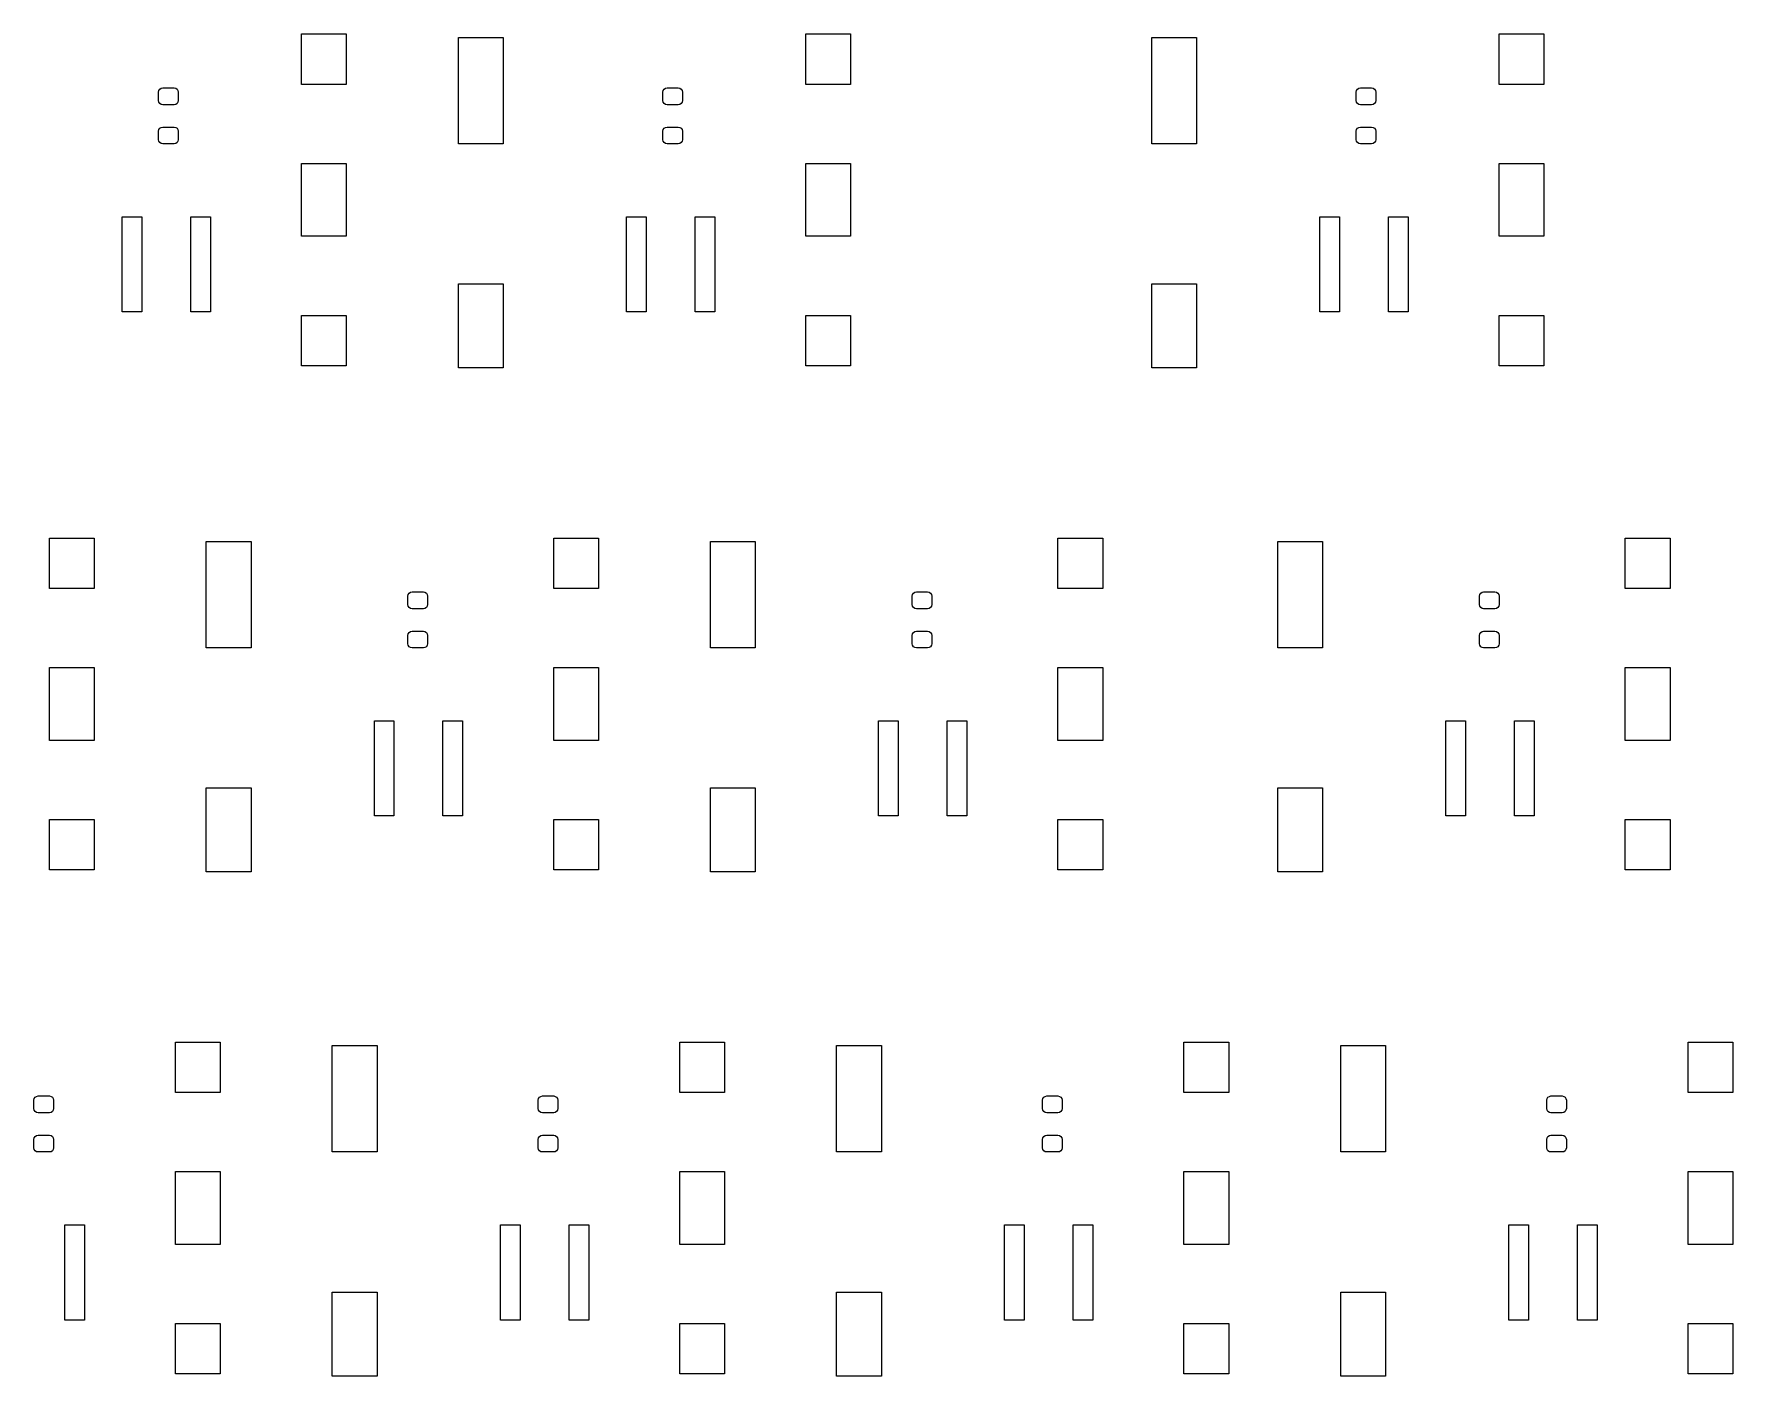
# Model space of a CAD drawing. Extents: x 0.8 to 10.9, y -6.1 to -1.7.
# Drawn here: x 8.51 to 10.898, y -5.756 to -3.869 of the extents above; entities that cross this region are included whole.
import ezdxf

# ---------------------------------------------------------------- set-up
doc = ezdxf.new("R2010")
doc.units = 0
doc.header["$MEASUREMENT"] = 0
doc.layers.add('BLACK', color=7, linetype='CONTINUOUS')

msp = doc.modelspace()

# ---------------------------------------------------------------- linework, layer by layer
at = {"layer": 'BLACK', "linetype": 'CONTINUOUS'}
for p, q in [((8.8858, -3.94), (8.8858, -3.8691)), ((8.8858, -3.8691), (8.9488, -3.8691)), ((8.9488, -3.8691), (8.9488, -3.94)), ((9.1063, -4.0236), (9.1063, -3.874)), ((9.1063, -3.874), (9.1693, -3.874)), ((9.1693, -3.874), (9.1693, -4.0236)), ((9.5945, -3.94), (9.5945, -3.8691)), ((9.5945, -3.8691), (9.6575, -3.8691)), ((9.6575, -3.8691), (9.6575, -3.94)), ((10.0807, -4.0236), (10.0807, -3.874)), ((10.0807, -3.874), (10.1437, -3.874)), ((10.1437, -3.874), (10.1437, -4.0236)), ((10.5689, -3.94), (10.5689, -3.8691)), ((10.5689, -3.8691), (10.6319, -3.8691)), ((10.6319, -3.8691), (10.6319, -3.94)), ((8.685, -3.9508), (8.6855, -3.9485)), ((8.685, -3.9626), (8.685, -3.9508)), ((8.6855, -3.9649), (8.685, -3.9626)), ((8.6855, -3.9485), (8.6868, -3.9466)), ((8.6868, -3.9466), (8.6887, -3.9453)), ((8.6887, -3.9453), (8.6909, -3.9449)), ((8.6909, -3.9449), (8.7067, -3.9449)), ((8.7067, -3.9449), (8.709, -3.9453)), ((8.709, -3.9453), (8.7109, -3.9466)), ((8.7109, -3.9466), (8.7121, -3.9485)), ((8.7121, -3.9485), (8.7126, -3.9508)), ((8.7126, -3.9626), (8.7121, -3.9649)), ((8.7126, -3.9508), (8.7126, -3.9626)), ((8.9488, -3.94), (8.8858, -3.94)), ((9.3937, -3.9508), (9.3942, -3.9485)), ((9.3937, -3.9626), (9.3937, -3.9508)), ((9.3942, -3.9649), (9.3937, -3.9626)), ((9.3942, -3.9485), (9.3954, -3.9466)), ((9.3954, -3.9466), (9.3973, -3.9453)), ((9.3973, -3.9453), (9.3996, -3.9449)), ((9.3996, -3.9449), (9.4154, -3.9449)), ((9.4154, -3.9449), (9.4176, -3.9453)), ((9.4176, -3.9453), (9.4195, -3.9466)), ((9.4195, -3.9466), (9.4208, -3.9485)), ((9.4208, -3.9485), (9.4213, -3.9508)), ((9.4213, -3.9626), (9.4208, -3.9649)), ((9.4213, -3.9508), (9.4213, -3.9626)), ((9.6575, -3.94), (9.5945, -3.94)), ((10.3681, -3.9508), (10.3686, -3.9485)), ((10.3681, -3.9626), (10.3681, -3.9508)), ((10.3686, -3.9649), (10.3681, -3.9626)), ((10.3686, -3.9485), (10.3698, -3.9466)), ((10.3698, -3.9466), (10.3718, -3.9453)), ((10.3718, -3.9453), (10.374, -3.9449)), ((10.374, -3.9449), (10.3898, -3.9449)), ((10.3898, -3.9449), (10.392, -3.9453)), ((10.392, -3.9453), (10.3939, -3.9466)), ((10.3939, -3.9466), (10.3952, -3.9485)), ((10.3952, -3.9485), (10.3957, -3.9508)), ((10.3957, -3.9626), (10.3952, -3.9649)), ((10.3957, -3.9508), (10.3957, -3.9626)), ((10.6319, -3.94), (10.5689, -3.94)), ((8.6868, -3.9668), (8.6855, -3.9649)), ((8.6887, -3.9681), (8.6868, -3.9668)), ((8.6909, -3.9685), (8.6887, -3.9681)), ((8.7067, -3.9685), (8.6909, -3.9685)), ((8.709, -3.9681), (8.7067, -3.9685)), ((8.7109, -3.9668), (8.709, -3.9681)), ((8.7121, -3.9649), (8.7109, -3.9668)), ((9.3954, -3.9668), (9.3942, -3.9649)), ((9.3973, -3.9681), (9.3954, -3.9668)), ((9.3996, -3.9685), (9.3973, -3.9681)), ((9.4154, -3.9685), (9.3996, -3.9685)), ((9.4176, -3.9681), (9.4154, -3.9685)), ((9.4195, -3.9668), (9.4176, -3.9681)), ((9.4208, -3.9649), (9.4195, -3.9668)), ((10.3698, -3.9668), (10.3686, -3.9649)), ((10.3718, -3.9681), (10.3698, -3.9668)), ((10.374, -3.9685), (10.3718, -3.9681)), ((10.3898, -3.9685), (10.374, -3.9685)), ((10.392, -3.9681), (10.3898, -3.9685)), ((10.3939, -3.9668), (10.392, -3.9681)), ((10.3952, -3.9649), (10.3939, -3.9668)), ((8.685, -4.0059), (8.6855, -4.0036)), ((8.685, -4.0177), (8.685, -4.0059)), ((8.6855, -4.0036), (8.6868, -4.0017)), ((8.6868, -4.0017), (8.6887, -4.0004)), ((8.6887, -4.0004), (8.6909, -4)), ((8.6909, -4), (8.7067, -4)), ((8.7067, -4), (8.709, -4.0004)), ((8.709, -4.0004), (8.7109, -4.0017)), ((8.7109, -4.0017), (8.7121, -4.0036)), ((8.7121, -4.0036), (8.7126, -4.0059)), ((8.7126, -4.0059), (8.7126, -4.0177)), ((9.3937, -4.0059), (9.3942, -4.0036)), ((9.3937, -4.0177), (9.3937, -4.0059)), ((9.3942, -4.0036), (9.3954, -4.0017)), ((9.3954, -4.0017), (9.3973, -4.0004)), ((9.3973, -4.0004), (9.3996, -4)), ((9.3996, -4), (9.4154, -4)), ((9.4154, -4), (9.4176, -4.0004)), ((9.4176, -4.0004), (9.4195, -4.0017)), ((9.4195, -4.0017), (9.4208, -4.0036)), ((9.4208, -4.0036), (9.4213, -4.0059)), ((9.4213, -4.0059), (9.4213, -4.0177)), ((10.3681, -4.0059), (10.3686, -4.0036)), ((10.3681, -4.0177), (10.3681, -4.0059)), ((10.3686, -4.0036), (10.3698, -4.0017)), ((10.3698, -4.0017), (10.3718, -4.0004)), ((10.3718, -4.0004), (10.374, -4)), ((10.374, -4), (10.3898, -4)), ((10.3898, -4), (10.392, -4.0004)), ((10.392, -4.0004), (10.3939, -4.0017)), ((10.3939, -4.0017), (10.3952, -4.0036)), ((10.3952, -4.0036), (10.3957, -4.0059)), ((10.3957, -4.0059), (10.3957, -4.0177)), ((8.6855, -4.02), (8.685, -4.0177)), ((8.6868, -4.0219), (8.6855, -4.02)), ((8.6887, -4.0232), (8.6868, -4.0219)), ((8.6909, -4.0236), (8.6887, -4.0232)), ((8.7067, -4.0236), (8.6909, -4.0236)), ((8.709, -4.0232), (8.7067, -4.0236)), ((8.7109, -4.0219), (8.709, -4.0232)), ((8.7121, -4.02), (8.7109, -4.0219)), ((8.7126, -4.0177), (8.7121, -4.02)), ((9.1693, -4.0236), (9.1063, -4.0236)), ((9.3942, -4.02), (9.3937, -4.0177)), ((9.3954, -4.0219), (9.3942, -4.02)), ((9.3973, -4.0232), (9.3954, -4.0219)), ((9.3996, -4.0236), (9.3973, -4.0232)), ((9.4154, -4.0236), (9.3996, -4.0236)), ((9.4176, -4.0232), (9.4154, -4.0236)), ((9.4195, -4.0219), (9.4176, -4.0232)), ((9.4208, -4.02), (9.4195, -4.0219)), ((9.4213, -4.0177), (9.4208, -4.02)), ((10.1437, -4.0236), (10.0807, -4.0236)), ((10.3686, -4.02), (10.3681, -4.0177)), ((10.3698, -4.0219), (10.3686, -4.02)), ((10.3718, -4.0232), (10.3698, -4.0219)), ((10.374, -4.0236), (10.3718, -4.0232)), ((10.3898, -4.0236), (10.374, -4.0236)), ((10.392, -4.0232), (10.3898, -4.0236)), ((10.3939, -4.0219), (10.392, -4.0232)), ((10.3952, -4.02), (10.3939, -4.0219)), ((10.3957, -4.0177), (10.3952, -4.02)), ((8.8858, -4.1535), (8.8858, -4.0512)), ((8.8858, -4.0512), (8.9488, -4.0512)), ((8.9488, -4.0512), (8.9488, -4.1535)), ((9.5945, -4.1535), (9.5945, -4.0512)), ((9.5945, -4.0512), (9.6575, -4.0512)), ((9.6575, -4.0512), (9.6575, -4.1535)), ((10.5689, -4.1535), (10.5689, -4.0512)), ((10.5689, -4.0512), (10.6319, -4.0512)), ((10.6319, -4.0512), (10.6319, -4.1535)), ((8.6339, -4.2598), (8.6339, -4.126)), ((8.6339, -4.126), (8.6614, -4.126)), ((8.6614, -4.126), (8.6614, -4.2598)), ((8.7303, -4.2598), (8.7303, -4.126)), ((8.7303, -4.126), (8.7579, -4.126)), ((8.7579, -4.126), (8.7579, -4.2598)), ((9.3425, -4.2598), (9.3425, -4.126)), ((9.3425, -4.126), (9.3701, -4.126)), ((9.3701, -4.126), (9.3701, -4.2598)), ((9.439, -4.2598), (9.439, -4.126)), ((9.439, -4.126), (9.4665, -4.126)), ((9.4665, -4.126), (9.4665, -4.2598)), ((10.3169, -4.2598), (10.3169, -4.126)), ((10.3169, -4.126), (10.3445, -4.126)), ((10.3445, -4.126), (10.3445, -4.2598)), ((10.4134, -4.2598), (10.4134, -4.126)), ((10.4134, -4.126), (10.4409, -4.126)), ((10.4409, -4.126), (10.4409, -4.2598)), ((8.9488, -4.1535), (8.8858, -4.1535)), ((9.6575, -4.1535), (9.5945, -4.1535)), ((10.6319, -4.1535), (10.5689, -4.1535)), ((9.1063, -4.3386), (9.1063, -4.2205)), ((9.1063, -4.2205), (9.1693, -4.2205)), ((9.1693, -4.2205), (9.1693, -4.3386)), ((10.0807, -4.3386), (10.0807, -4.2205)), ((10.0807, -4.2205), (10.1437, -4.2205)), ((10.1437, -4.2205), (10.1437, -4.3386)), ((8.6614, -4.2598), (8.6339, -4.2598)), ((8.7579, -4.2598), (8.7303, -4.2598)), ((8.8858, -4.3356), (8.8858, -4.2648)), ((8.8858, -4.2648), (8.9488, -4.2648)), ((8.9488, -4.2648), (8.9488, -4.3356)), ((9.3701, -4.2598), (9.3425, -4.2598)), ((9.4665, -4.2598), (9.439, -4.2598)), ((9.5945, -4.3356), (9.5945, -4.2648)), ((9.5945, -4.2648), (9.6575, -4.2648)), ((9.6575, -4.2648), (9.6575, -4.3356)), ((10.3445, -4.2598), (10.3169, -4.2598)), ((10.4409, -4.2598), (10.4134, -4.2598)), ((10.5689, -4.3356), (10.5689, -4.2648)), ((10.5689, -4.2648), (10.6319, -4.2648)), ((10.6319, -4.2648), (10.6319, -4.3356)), ((8.9488, -4.3356), (8.8858, -4.3356)), ((9.1693, -4.3386), (9.1063, -4.3386)), ((9.6575, -4.3356), (9.5945, -4.3356)), ((10.1437, -4.3386), (10.0807, -4.3386)), ((10.6319, -4.3356), (10.5689, -4.3356)), ((8.5315, -4.6486), (8.5315, -4.5778)), ((8.5315, -4.5778), (8.5945, -4.5778)), ((8.5945, -4.5778), (8.5945, -4.6486)), ((8.752, -4.7323), (8.752, -4.5827)), ((8.752, -4.5827), (8.815, -4.5827)), ((8.815, -4.5827), (8.815, -4.7323)), ((9.2402, -4.6486), (9.2402, -4.5778)), ((9.2402, -4.5778), (9.3031, -4.5778)), ((9.3031, -4.5778), (9.3031, -4.6486)), ((9.4606, -4.7323), (9.4606, -4.5827)), ((9.4606, -4.5827), (9.5236, -4.5827)), ((9.5236, -4.5827), (9.5236, -4.7323)), ((9.9488, -4.6486), (9.9488, -4.5778)), ((9.9488, -4.5778), (10.0118, -4.5778)), ((10.0118, -4.5778), (10.0118, -4.6486)), ((10.2579, -4.7323), (10.2579, -4.5827)), ((10.2579, -4.5827), (10.3209, -4.5827)), ((10.3209, -4.5827), (10.3209, -4.7323)), ((10.7461, -4.6486), (10.7461, -4.5778)), ((10.7461, -4.5778), (10.8091, -4.5778)), ((10.8091, -4.5778), (10.8091, -4.6486)), ((8.5945, -4.6486), (8.5315, -4.6486)), ((9.0359, -4.6572), (9.0372, -4.6553)), ((9.0372, -4.6553), (9.0391, -4.654)), ((9.0391, -4.654), (9.0413, -4.6535)), ((9.0413, -4.6535), (9.0571, -4.6535)), ((9.0571, -4.6535), (9.0593, -4.654)), ((9.0593, -4.654), (9.0613, -4.6553)), ((9.0613, -4.6553), (9.0625, -4.6572)), ((9.3031, -4.6486), (9.2402, -4.6486)), ((9.7445, -4.6572), (9.7458, -4.6553)), ((9.7458, -4.6553), (9.7477, -4.654)), ((9.7477, -4.654), (9.75, -4.6535)), ((9.75, -4.6535), (9.7657, -4.6535)), ((9.7657, -4.6535), (9.768, -4.654)), ((9.768, -4.654), (9.7699, -4.6553)), ((9.7699, -4.6553), (9.7712, -4.6572)), ((10.0118, -4.6486), (9.9488, -4.6486)), ((10.5418, -4.6572), (10.5431, -4.6553)), ((10.5431, -4.6553), (10.545, -4.654)), ((10.545, -4.654), (10.5472, -4.6535)), ((10.5472, -4.6535), (10.563, -4.6535)), ((10.563, -4.6535), (10.5653, -4.654)), ((10.5653, -4.654), (10.5672, -4.6553)), ((10.5672, -4.6553), (10.5684, -4.6572)), ((10.8091, -4.6486), (10.7461, -4.6486)), ((9.0354, -4.6594), (9.0359, -4.6572)), ((9.0354, -4.6713), (9.0354, -4.6594)), ((9.0359, -4.6735), (9.0354, -4.6713)), ((9.0372, -4.6754), (9.0359, -4.6735)), ((9.0391, -4.6767), (9.0372, -4.6754)), ((9.0413, -4.6772), (9.0391, -4.6767)), ((9.0571, -4.6772), (9.0413, -4.6772)), ((9.0593, -4.6767), (9.0571, -4.6772)), ((9.0613, -4.6754), (9.0593, -4.6767)), ((9.0625, -4.6735), (9.0613, -4.6754)), ((9.0625, -4.6572), (9.063, -4.6594)), ((9.063, -4.6713), (9.0625, -4.6735)), ((9.063, -4.6594), (9.063, -4.6713)), ((9.7441, -4.6594), (9.7445, -4.6572)), ((9.7441, -4.6713), (9.7441, -4.6594)), ((9.7445, -4.6735), (9.7441, -4.6713)), ((9.7458, -4.6754), (9.7445, -4.6735)), ((9.7477, -4.6767), (9.7458, -4.6754)), ((9.75, -4.6772), (9.7477, -4.6767)), ((9.7657, -4.6772), (9.75, -4.6772)), ((9.768, -4.6767), (9.7657, -4.6772)), ((9.7699, -4.6754), (9.768, -4.6767)), ((9.7712, -4.6735), (9.7699, -4.6754)), ((9.7712, -4.6572), (9.7717, -4.6594)), ((9.7717, -4.6713), (9.7712, -4.6735)), ((9.7717, -4.6594), (9.7717, -4.6713)), ((10.5413, -4.6594), (10.5418, -4.6572)), ((10.5413, -4.6713), (10.5413, -4.6594)), ((10.5418, -4.6735), (10.5413, -4.6713)), ((10.5431, -4.6754), (10.5418, -4.6735)), ((10.545, -4.6767), (10.5431, -4.6754)), ((10.5472, -4.6772), (10.545, -4.6767)), ((10.563, -4.6772), (10.5472, -4.6772)), ((10.5653, -4.6767), (10.563, -4.6772)), ((10.5672, -4.6754), (10.5653, -4.6767)), ((10.5684, -4.6735), (10.5672, -4.6754)), ((10.5684, -4.6572), (10.5689, -4.6594)), ((10.5689, -4.6713), (10.5684, -4.6735)), ((10.5689, -4.6594), (10.5689, -4.6713)), ((9.0354, -4.7146), (9.0359, -4.7123)), ((9.0354, -4.7264), (9.0354, -4.7146)), ((9.0359, -4.7286), (9.0354, -4.7264)), ((9.0359, -4.7123), (9.0372, -4.7104)), ((9.0372, -4.7104), (9.0391, -4.7091)), ((9.0391, -4.7091), (9.0413, -4.7087)), ((9.0413, -4.7087), (9.0571, -4.7087)), ((9.0571, -4.7087), (9.0593, -4.7091)), ((9.0593, -4.7091), (9.0613, -4.7104)), ((9.0613, -4.7104), (9.0625, -4.7123)), ((9.0625, -4.7123), (9.063, -4.7146)), ((9.063, -4.7264), (9.0625, -4.7286)), ((9.063, -4.7146), (9.063, -4.7264)), ((9.7441, -4.7146), (9.7445, -4.7123)), ((9.7441, -4.7264), (9.7441, -4.7146)), ((9.7445, -4.7286), (9.7441, -4.7264)), ((9.7445, -4.7123), (9.7458, -4.7104)), ((9.7458, -4.7104), (9.7477, -4.7091)), ((9.7477, -4.7091), (9.75, -4.7087)), ((9.75, -4.7087), (9.7657, -4.7087)), ((9.7657, -4.7087), (9.768, -4.7091)), ((9.768, -4.7091), (9.7699, -4.7104)), ((9.7699, -4.7104), (9.7712, -4.7123)), ((9.7712, -4.7123), (9.7717, -4.7146)), ((9.7717, -4.7264), (9.7712, -4.7286)), ((9.7717, -4.7146), (9.7717, -4.7264)), ((10.5413, -4.7146), (10.5418, -4.7123)), ((10.5413, -4.7264), (10.5413, -4.7146)), ((10.5418, -4.7286), (10.5413, -4.7264)), ((10.5418, -4.7123), (10.5431, -4.7104)), ((10.5431, -4.7104), (10.545, -4.7091)), ((10.545, -4.7091), (10.5472, -4.7087)), ((10.5472, -4.7087), (10.563, -4.7087)), ((10.563, -4.7087), (10.5653, -4.7091)), ((10.5653, -4.7091), (10.5672, -4.7104)), ((10.5672, -4.7104), (10.5684, -4.7123)), ((10.5684, -4.7123), (10.5689, -4.7146)), ((10.5689, -4.7264), (10.5684, -4.7286)), ((10.5689, -4.7146), (10.5689, -4.7264)), ((8.815, -4.7323), (8.752, -4.7323)), ((9.0372, -4.7306), (9.0359, -4.7286)), ((9.0391, -4.7318), (9.0372, -4.7306)), ((9.0413, -4.7323), (9.0391, -4.7318)), ((9.0571, -4.7323), (9.0413, -4.7323)), ((9.0593, -4.7318), (9.0571, -4.7323)), ((9.0613, -4.7306), (9.0593, -4.7318)), ((9.0625, -4.7286), (9.0613, -4.7306)), ((9.5236, -4.7323), (9.4606, -4.7323)), ((9.7458, -4.7306), (9.7445, -4.7286)), ((9.7477, -4.7318), (9.7458, -4.7306)), ((9.75, -4.7323), (9.7477, -4.7318)), ((9.7657, -4.7323), (9.75, -4.7323)), ((9.768, -4.7318), (9.7657, -4.7323)), ((9.7699, -4.7306), (9.768, -4.7318)), ((9.7712, -4.7286), (9.7699, -4.7306)), ((10.3209, -4.7323), (10.2579, -4.7323)), ((10.5431, -4.7306), (10.5418, -4.7286)), ((10.545, -4.7318), (10.5431, -4.7306)), ((10.5472, -4.7323), (10.545, -4.7318)), ((10.563, -4.7323), (10.5472, -4.7323)), ((10.5653, -4.7318), (10.563, -4.7323)), ((10.5672, -4.7306), (10.5653, -4.7318)), ((10.5684, -4.7286), (10.5672, -4.7306)), ((8.5315, -4.8622), (8.5315, -4.7598)), ((8.5315, -4.7598), (8.5945, -4.7598)), ((8.5945, -4.7598), (8.5945, -4.8622)), ((9.2402, -4.8622), (9.2402, -4.7598)), ((9.2402, -4.7598), (9.3031, -4.7598)), ((9.3031, -4.7598), (9.3031, -4.8622)), ((9.9488, -4.8622), (9.9488, -4.7598)), ((9.9488, -4.7598), (10.0118, -4.7598)), ((10.0118, -4.7598), (10.0118, -4.8622)), ((10.7461, -4.8622), (10.7461, -4.7598)), ((10.7461, -4.7598), (10.8091, -4.7598)), ((10.8091, -4.7598), (10.8091, -4.8622)), ((8.9882, -4.9685), (8.9882, -4.8346)), ((8.9882, -4.8346), (9.0157, -4.8346)), ((9.0157, -4.8346), (9.0157, -4.9685)), ((9.0846, -4.9685), (9.0846, -4.8346)), ((9.0846, -4.8346), (9.1122, -4.8346)), ((9.1122, -4.8346), (9.1122, -4.9685)), ((9.6969, -4.9685), (9.6969, -4.8346)), ((9.6969, -4.8346), (9.7244, -4.8346)), ((9.7244, -4.8346), (9.7244, -4.9685)), ((9.7933, -4.9685), (9.7933, -4.8346)), ((9.7933, -4.8346), (9.8209, -4.8346)), ((9.8209, -4.8346), (9.8209, -4.9685)), ((10.4941, -4.9685), (10.4941, -4.8346)), ((10.4941, -4.8346), (10.5217, -4.8346)), ((10.5217, -4.8346), (10.5217, -4.9685)), ((10.5906, -4.9685), (10.5906, -4.8346)), ((10.5906, -4.8346), (10.6181, -4.8346)), ((10.6181, -4.8346), (10.6181, -4.9685)), ((8.5945, -4.8622), (8.5315, -4.8622)), ((9.3031, -4.8622), (9.2402, -4.8622)), ((10.0118, -4.8622), (9.9488, -4.8622)), ((10.8091, -4.8622), (10.7461, -4.8622)), ((8.752, -5.0472), (8.752, -4.9291)), ((8.752, -4.9291), (8.815, -4.9291)), ((8.815, -4.9291), (8.815, -5.0472)), ((9.4606, -5.0472), (9.4606, -4.9291)), ((9.4606, -4.9291), (9.5236, -4.9291)), ((9.5236, -4.9291), (9.5236, -5.0472)), ((10.2579, -5.0472), (10.2579, -4.9291)), ((10.2579, -4.9291), (10.3209, -4.9291)), ((10.3209, -4.9291), (10.3209, -5.0472)), ((8.5315, -5.0443), (8.5315, -4.9734)), ((8.5315, -4.9734), (8.5945, -4.9734)), ((8.5945, -4.9734), (8.5945, -5.0443)), ((9.0157, -4.9685), (8.9882, -4.9685)), ((9.1122, -4.9685), (9.0846, -4.9685)), ((9.2402, -5.0443), (9.2402, -4.9734)), ((9.2402, -4.9734), (9.3031, -4.9734)), ((9.3031, -4.9734), (9.3031, -5.0443)), ((9.7244, -4.9685), (9.6969, -4.9685)), ((9.8209, -4.9685), (9.7933, -4.9685)), ((9.9488, -5.0443), (9.9488, -4.9734)), ((9.9488, -4.9734), (10.0118, -4.9734)), ((10.0118, -4.9734), (10.0118, -5.0443)), ((10.5217, -4.9685), (10.4941, -4.9685)), ((10.6181, -4.9685), (10.5906, -4.9685)), ((10.7461, -5.0443), (10.7461, -4.9734)), ((10.7461, -4.9734), (10.8091, -4.9734)), ((10.8091, -4.9734), (10.8091, -5.0443)), ((8.5945, -5.0443), (8.5315, -5.0443)), ((8.815, -5.0472), (8.752, -5.0472)), ((9.3031, -5.0443), (9.2402, -5.0443)), ((9.5236, -5.0472), (9.4606, -5.0472)), ((10.0118, -5.0443), (9.9488, -5.0443)), ((10.3209, -5.0472), (10.2579, -5.0472)), ((10.8091, -5.0443), (10.7461, -5.0443)), ((8.7087, -5.3573), (8.7087, -5.2864)), ((8.7087, -5.2864), (8.7717, -5.2864)), ((8.7717, -5.2864), (8.7717, -5.3573)), ((8.9291, -5.4409), (8.9291, -5.2913)), ((8.9291, -5.2913), (8.9921, -5.2913)), ((8.9921, -5.2913), (8.9921, -5.4409)), ((9.4173, -5.3573), (9.4173, -5.2864)), ((9.4173, -5.2864), (9.4803, -5.2864)), ((9.4803, -5.2864), (9.4803, -5.3573)), ((9.6378, -5.4409), (9.6378, -5.2913)), ((9.6378, -5.2913), (9.7008, -5.2913)), ((9.7008, -5.2913), (9.7008, -5.4409)), ((10.126, -5.3573), (10.126, -5.2864)), ((10.126, -5.2864), (10.189, -5.2864)), ((10.189, -5.2864), (10.189, -5.3573)), ((10.3465, -5.4409), (10.3465, -5.2913)), ((10.3465, -5.2913), (10.4094, -5.2913)), ((10.4094, -5.2913), (10.4094, -5.4409)), ((10.8346, -5.3573), (10.8346, -5.2864)), ((10.8346, -5.2864), (10.8976, -5.2864)), ((10.8976, -5.2864), (10.8976, -5.3573)), ((8.5098, -5.3681), (8.5103, -5.3659)), ((8.5098, -5.3799), (8.5098, -5.3681)), ((8.5103, -5.3659), (8.5116, -5.3639)), ((8.5116, -5.3639), (8.5135, -5.3627)), ((8.5135, -5.3627), (8.5157, -5.3622)), ((8.5157, -5.3622), (8.5315, -5.3622)), ((8.5315, -5.3622), (8.5338, -5.3627)), ((8.5338, -5.3627), (8.5357, -5.3639)), ((8.5357, -5.3639), (8.537, -5.3659)), ((8.537, -5.3659), (8.5374, -5.3681)), ((8.5374, -5.3681), (8.5374, -5.3799)), ((8.7717, -5.3573), (8.7087, -5.3573)), ((9.2185, -5.3681), (9.219, -5.3659)), ((9.2185, -5.3799), (9.2185, -5.3681)), ((9.219, -5.3659), (9.2202, -5.3639)), ((9.2202, -5.3639), (9.2221, -5.3627)), ((9.2221, -5.3627), (9.2244, -5.3622)), ((9.2244, -5.3622), (9.2402, -5.3622)), ((9.2402, -5.3622), (9.2424, -5.3627)), ((9.2424, -5.3627), (9.2443, -5.3639)), ((9.2443, -5.3639), (9.2456, -5.3659)), ((9.2456, -5.3659), (9.2461, -5.3681)), ((9.2461, -5.3681), (9.2461, -5.3799)), ((9.4803, -5.3573), (9.4173, -5.3573)), ((9.9272, -5.3681), (9.9276, -5.3659)), ((9.9272, -5.3799), (9.9272, -5.3681)), ((9.9276, -5.3659), (9.9289, -5.3639)), ((9.9289, -5.3639), (9.9308, -5.3627)), ((9.9308, -5.3627), (9.9331, -5.3622)), ((9.9331, -5.3622), (9.9488, -5.3622)), ((9.9488, -5.3622), (9.9511, -5.3627)), ((9.9511, -5.3627), (9.953, -5.3639)), ((9.953, -5.3639), (9.9543, -5.3659)), ((9.9543, -5.3659), (9.9547, -5.3681)), ((9.9547, -5.3681), (9.9547, -5.3799)), ((10.189, -5.3573), (10.126, -5.3573)), ((10.6358, -5.3681), (10.6363, -5.3659)), ((10.6358, -5.3799), (10.6358, -5.3681)), ((10.6363, -5.3659), (10.6376, -5.3639)), ((10.6376, -5.3639), (10.6395, -5.3627)), ((10.6395, -5.3627), (10.6417, -5.3622)), ((10.6417, -5.3622), (10.6575, -5.3622)), ((10.6575, -5.3622), (10.6597, -5.3627)), ((10.6597, -5.3627), (10.6617, -5.3639)), ((10.6617, -5.3639), (10.6629, -5.3659)), ((10.6629, -5.3659), (10.6634, -5.3681)), ((10.6634, -5.3681), (10.6634, -5.3799)), ((10.8976, -5.3573), (10.8346, -5.3573)), ((8.5103, -5.3822), (8.5098, -5.3799)), ((8.5116, -5.3841), (8.5103, -5.3822)), ((8.5135, -5.3854), (8.5116, -5.3841)), ((8.5157, -5.3858), (8.5135, -5.3854)), ((8.5315, -5.3858), (8.5157, -5.3858)), ((8.5338, -5.3854), (8.5315, -5.3858)), ((8.5357, -5.3841), (8.5338, -5.3854)), ((8.537, -5.3822), (8.5357, -5.3841)), ((8.5374, -5.3799), (8.537, -5.3822)), ((9.219, -5.3822), (9.2185, -5.3799)), ((9.2202, -5.3841), (9.219, -5.3822)), ((9.2221, -5.3854), (9.2202, -5.3841)), ((9.2244, -5.3858), (9.2221, -5.3854)), ((9.2402, -5.3858), (9.2244, -5.3858)), ((9.2424, -5.3854), (9.2402, -5.3858)), ((9.2443, -5.3841), (9.2424, -5.3854)), ((9.2456, -5.3822), (9.2443, -5.3841)), ((9.2461, -5.3799), (9.2456, -5.3822)), ((9.9276, -5.3822), (9.9272, -5.3799)), ((9.9289, -5.3841), (9.9276, -5.3822)), ((9.9308, -5.3854), (9.9289, -5.3841)), ((9.9331, -5.3858), (9.9308, -5.3854)), ((9.9488, -5.3858), (9.9331, -5.3858)), ((9.9511, -5.3854), (9.9488, -5.3858)), ((9.953, -5.3841), (9.9511, -5.3854)), ((9.9543, -5.3822), (9.953, -5.3841)), ((9.9547, -5.3799), (9.9543, -5.3822)), ((10.6363, -5.3822), (10.6358, -5.3799)), ((10.6376, -5.3841), (10.6363, -5.3822)), ((10.6395, -5.3854), (10.6376, -5.3841)), ((10.6417, -5.3858), (10.6395, -5.3854)), ((10.6575, -5.3858), (10.6417, -5.3858)), ((10.6597, -5.3854), (10.6575, -5.3858)), ((10.6617, -5.3841), (10.6597, -5.3854)), ((10.6629, -5.3822), (10.6617, -5.3841)), ((10.6634, -5.3799), (10.6629, -5.3822)), ((8.5103, -5.421), (8.5116, -5.4191)), ((8.5116, -5.4191), (8.5135, -5.4178)), ((8.5135, -5.4178), (8.5157, -5.4173)), ((8.5157, -5.4173), (8.5315, -5.4173)), ((8.5315, -5.4173), (8.5338, -5.4178)), ((8.5338, -5.4178), (8.5357, -5.4191)), ((8.5357, -5.4191), (8.537, -5.421)), ((9.219, -5.421), (9.2202, -5.4191)), ((9.2202, -5.4191), (9.2221, -5.4178)), ((9.2221, -5.4178), (9.2244, -5.4173)), ((9.2244, -5.4173), (9.2402, -5.4173)), ((9.2402, -5.4173), (9.2424, -5.4178)), ((9.2424, -5.4178), (9.2443, -5.4191)), ((9.2443, -5.4191), (9.2456, -5.421)), ((9.9276, -5.421), (9.9289, -5.4191)), ((9.9289, -5.4191), (9.9308, -5.4178)), ((9.9308, -5.4178), (9.9331, -5.4173)), ((9.9331, -5.4173), (9.9488, -5.4173)), ((9.9488, -5.4173), (9.9511, -5.4178)), ((9.9511, -5.4178), (9.953, -5.4191)), ((9.953, -5.4191), (9.9543, -5.421)), ((10.6363, -5.421), (10.6376, -5.4191)), ((10.6376, -5.4191), (10.6395, -5.4178)), ((10.6395, -5.4178), (10.6417, -5.4173)), ((10.6417, -5.4173), (10.6575, -5.4173)), ((10.6575, -5.4173), (10.6597, -5.4178)), ((10.6597, -5.4178), (10.6617, -5.4191)), ((10.6617, -5.4191), (10.6629, -5.421)), ((8.5098, -5.4232), (8.5103, -5.421)), ((8.5098, -5.435), (8.5098, -5.4232)), ((8.5103, -5.4373), (8.5098, -5.435)), ((8.5116, -5.4392), (8.5103, -5.4373)), ((8.5135, -5.4405), (8.5116, -5.4392)), ((8.5157, -5.4409), (8.5135, -5.4405)), ((8.5315, -5.4409), (8.5157, -5.4409)), ((8.5338, -5.4405), (8.5315, -5.4409)), ((8.5357, -5.4392), (8.5338, -5.4405)), ((8.537, -5.4373), (8.5357, -5.4392)), ((8.537, -5.421), (8.5374, -5.4232)), ((8.5374, -5.435), (8.537, -5.4373)), ((8.5374, -5.4232), (8.5374, -5.435)), ((8.9921, -5.4409), (8.9291, -5.4409)), ((9.2185, -5.4232), (9.219, -5.421)), ((9.2185, -5.435), (9.2185, -5.4232)), ((9.219, -5.4373), (9.2185, -5.435)), ((9.2202, -5.4392), (9.219, -5.4373)), ((9.2221, -5.4405), (9.2202, -5.4392)), ((9.2244, -5.4409), (9.2221, -5.4405)), ((9.2402, -5.4409), (9.2244, -5.4409)), ((9.2424, -5.4405), (9.2402, -5.4409)), ((9.2443, -5.4392), (9.2424, -5.4405)), ((9.2456, -5.4373), (9.2443, -5.4392)), ((9.2456, -5.421), (9.2461, -5.4232)), ((9.2461, -5.435), (9.2456, -5.4373)), ((9.2461, -5.4232), (9.2461, -5.435)), ((9.7008, -5.4409), (9.6378, -5.4409)), ((9.9272, -5.4232), (9.9276, -5.421)), ((9.9272, -5.435), (9.9272, -5.4232)), ((9.9276, -5.4373), (9.9272, -5.435)), ((9.9289, -5.4392), (9.9276, -5.4373)), ((9.9308, -5.4405), (9.9289, -5.4392)), ((9.9331, -5.4409), (9.9308, -5.4405)), ((9.9488, -5.4409), (9.9331, -5.4409)), ((9.9511, -5.4405), (9.9488, -5.4409)), ((9.953, -5.4392), (9.9511, -5.4405)), ((9.9543, -5.4373), (9.953, -5.4392)), ((9.9543, -5.421), (9.9547, -5.4232)), ((9.9547, -5.435), (9.9543, -5.4373)), ((9.9547, -5.4232), (9.9547, -5.435)), ((10.4094, -5.4409), (10.3465, -5.4409)), ((10.6358, -5.4232), (10.6363, -5.421)), ((10.6358, -5.435), (10.6358, -5.4232)), ((10.6363, -5.4373), (10.6358, -5.435)), ((10.6376, -5.4392), (10.6363, -5.4373)), ((10.6395, -5.4405), (10.6376, -5.4392)), ((10.6417, -5.4409), (10.6395, -5.4405)), ((10.6575, -5.4409), (10.6417, -5.4409)), ((10.6597, -5.4405), (10.6575, -5.4409)), ((10.6617, -5.4392), (10.6597, -5.4405)), ((10.6629, -5.4373), (10.6617, -5.4392)), ((10.6629, -5.421), (10.6634, -5.4232)), ((10.6634, -5.435), (10.6629, -5.4373)), ((10.6634, -5.4232), (10.6634, -5.435)), ((8.7087, -5.5709), (8.7087, -5.4685)), ((8.7087, -5.4685), (8.7717, -5.4685)), ((8.7717, -5.4685), (8.7717, -5.5709)), ((9.4173, -5.5709), (9.4173, -5.4685)), ((9.4173, -5.4685), (9.4803, -5.4685)), ((9.4803, -5.4685), (9.4803, -5.5709)), ((10.126, -5.5709), (10.126, -5.4685)), ((10.126, -5.4685), (10.189, -5.4685)), ((10.189, -5.4685), (10.189, -5.5709)), ((10.8346, -5.5709), (10.8346, -5.4685)), ((10.8346, -5.4685), (10.8976, -5.4685)), ((10.8976, -5.4685), (10.8976, -5.5709)), ((8.5531, -5.6772), (8.5531, -5.5433)), ((8.5531, -5.5433), (8.5807, -5.5433)), ((8.5807, -5.5433), (8.5807, -5.6772)), ((9.1654, -5.6772), (9.1654, -5.5433)), ((9.1654, -5.5433), (9.1929, -5.5433)), ((9.1929, -5.5433), (9.1929, -5.6772)), ((9.2618, -5.6772), (9.2618, -5.5433)), ((9.2618, -5.5433), (9.2894, -5.5433)), ((9.2894, -5.5433), (9.2894, -5.6772)), ((9.874, -5.6772), (9.874, -5.5433)), ((9.874, -5.5433), (9.9016, -5.5433)), ((9.9016, -5.5433), (9.9016, -5.6772)), ((9.9705, -5.6772), (9.9705, -5.5433)), ((9.9705, -5.5433), (9.998, -5.5433)), ((9.998, -5.5433), (9.998, -5.6772)), ((10.5827, -5.6772), (10.5827, -5.5433)), ((10.5827, -5.5433), (10.6102, -5.5433)), ((10.6102, -5.5433), (10.6102, -5.6772)), ((10.6791, -5.6772), (10.6791, -5.5433)), ((10.6791, -5.5433), (10.7067, -5.5433)), ((10.7067, -5.5433), (10.7067, -5.6772)), ((8.7717, -5.5709), (8.7087, -5.5709)), ((9.4803, -5.5709), (9.4173, -5.5709)), ((10.189, -5.5709), (10.126, -5.5709)), ((10.8976, -5.5709), (10.8346, -5.5709)), ((8.9291, -5.7559), (8.9291, -5.6378)), ((8.9291, -5.6378), (8.9921, -5.6378)), ((8.9921, -5.6378), (8.9921, -5.7559)), ((9.6378, -5.7559), (9.6378, -5.6378)), ((9.6378, -5.6378), (9.7008, -5.6378)), ((9.7008, -5.6378), (9.7008, -5.7559)), ((10.3465, -5.7559), (10.3465, -5.6378)), ((10.3465, -5.6378), (10.4094, -5.6378)), ((10.4094, -5.6378), (10.4094, -5.7559)), ((8.5807, -5.6772), (8.5531, -5.6772)), ((8.7087, -5.753), (8.7087, -5.6821)), ((8.7087, -5.6821), (8.7717, -5.6821)), ((8.7717, -5.6821), (8.7717, -5.753)), ((9.1929, -5.6772), (9.1654, -5.6772)), ((9.2894, -5.6772), (9.2618, -5.6772)), ((9.4173, -5.753), (9.4173, -5.6821)), ((9.4173, -5.6821), (9.4803, -5.6821)), ((9.4803, -5.6821), (9.4803, -5.753)), ((9.9016, -5.6772), (9.874, -5.6772)), ((9.998, -5.6772), (9.9705, -5.6772)), ((10.126, -5.753), (10.126, -5.6821)), ((10.126, -5.6821), (10.189, -5.6821)), ((10.189, -5.6821), (10.189, -5.753)), ((10.6102, -5.6772), (10.5827, -5.6772)), ((10.7067, -5.6772), (10.6791, -5.6772)), ((10.8346, -5.753), (10.8346, -5.6821)), ((10.8346, -5.6821), (10.8976, -5.6821)), ((10.8976, -5.6821), (10.8976, -5.753)), ((8.7717, -5.753), (8.7087, -5.753)), ((9.4803, -5.753), (9.4173, -5.753)), ((10.189, -5.753), (10.126, -5.753)), ((10.8976, -5.753), (10.8346, -5.753)), ((8.9921, -5.7559), (8.9291, -5.7559)), ((9.7008, -5.7559), (9.6378, -5.7559)), ((10.4094, -5.7559), (10.3465, -5.7559))]:
    msp.add_line(p, q, dxfattribs=at)

doc.saveas('drawing.dxf')
